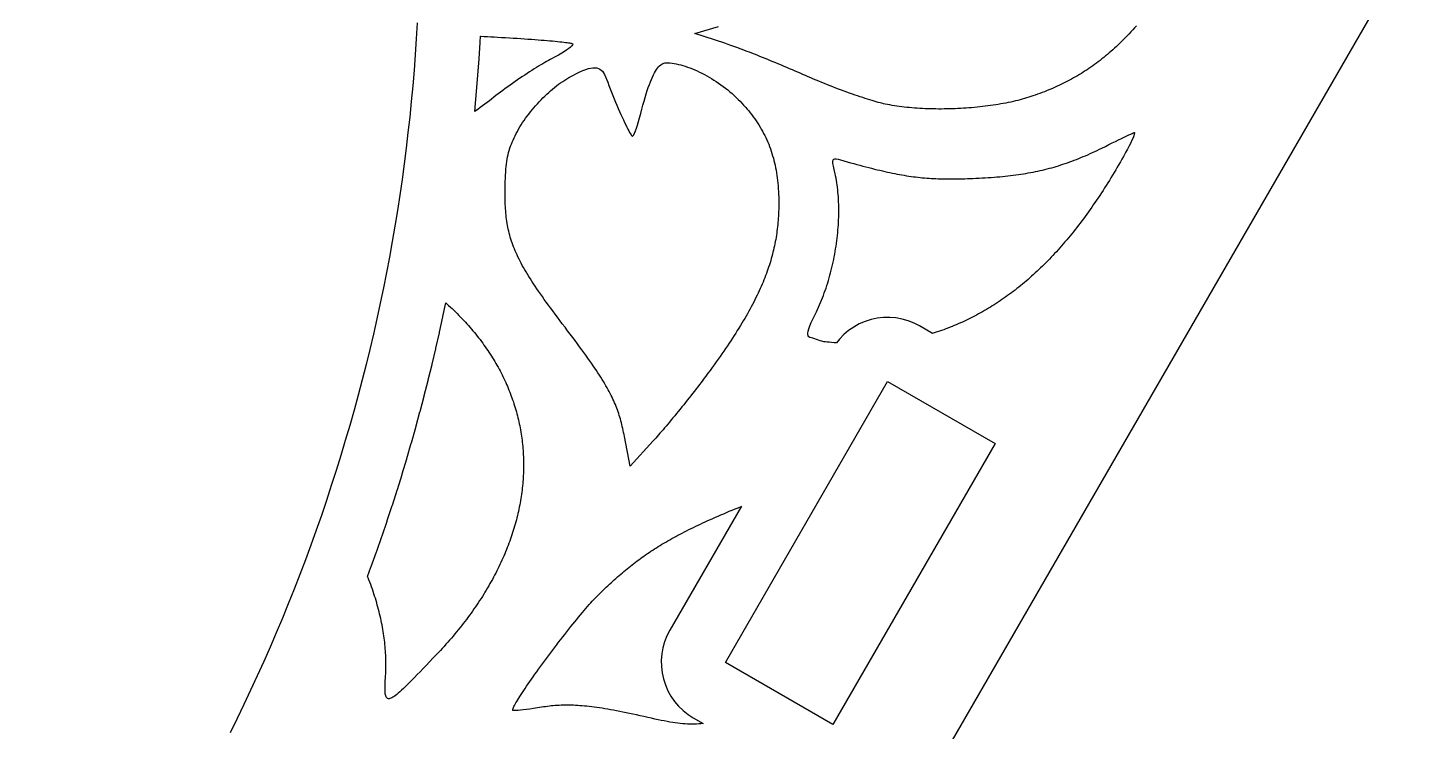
# Model space of a CAD drawing. Header units: millimetres. Extents: x 10 to 410, y 18 to 283.
# Drawn here: x 337.22 to 372, y 200.96 to 218.52 of the extents above; entities that cross this region are included whole.
import ezdxf

# ---------------------------------------------------------------- set-up
doc = ezdxf.new("R2010")
doc.units = ezdxf.units.MM
doc.layers.add('CUT', color=1, linetype='Continuous')

msp = doc.modelspace()

# ---------------------------------------------------------------- linework, layer by layer
at = {"layer": 'CUT'}
for points in [[(337, 160.3782), (372, 221), (337, 281.6218), (267, 281.6218), (232, 221), (267, 160.3782)], [(348.4569, 217.3508), (348.486, 217.7424), (348.487, 217.7563), (348.5126, 218.1482), (348.5135, 218.1621), (348.5223, 218.3164), (348.5292, 218.3159), (348.6101, 218.3105), (348.6922, 218.3052), (348.7757, 218.3001), (348.8606, 218.2952), (348.9469, 218.2904), (349.0465, 218.2849), (349.145, 218.2793), (349.2423, 218.2736), (349.3382, 218.2678), (349.4326, 218.2618), (349.5252, 218.2558), (349.616, 218.2497), (349.7047, 218.2436), (349.7912, 218.2375), (349.8754, 218.2313), (349.957, 218.2251), (350.036, 218.219), (350.1122, 218.2128), (350.1853, 218.2067), (350.2553, 218.2006), (350.3219, 218.1946), (350.3851, 218.1887), (350.4446, 218.1828), (350.5004, 218.1771), (350.5521, 218.1715), (350.5998, 218.166), (350.6432, 218.1607), (350.6821, 218.1555), (350.7164, 218.1505), (350.7459, 218.1457), (350.7705, 218.1411), (350.7901, 218.1367), (350.8043, 218.1325), (350.8132, 218.1286), (350.8222, 218.1154), (350.8175, 218.0961), (350.8001, 218.0714), (350.7705, 218.0418), (350.7298, 218.008), (350.6787, 217.9705), (350.618, 217.9299), (350.5485, 217.8869), (350.4711, 217.842), (350.3866, 217.7959), (350.2958, 217.7491), (350.2563, 217.7288), (350.2142, 217.7064), (350.1697, 217.6819), (350.123, 217.6554), (350.0742, 217.627), (350.0235, 217.5968), (349.971, 217.565), (349.9169, 217.5317), (349.8614, 217.4969), (349.8045, 217.4607), (349.7466, 217.4234), (349.6877, 217.3849), (349.628, 217.3454), (349.5676, 217.305), (349.5068, 217.2638), (349.4457, 217.2219), (349.3843, 217.1794), (349.323, 217.1364), (349.2618, 217.093), (349.201, 217.0494), (349.1406, 217.0057), (349.0809, 216.9618), (349.0219, 216.9181), (348.9639, 216.8745), (348.9071, 216.8311), (348.8515, 216.7882), (348.7973, 216.7457), (348.7422, 216.7026), (348.6858, 216.6594), (348.6283, 216.6162), (348.5698, 216.5732), (348.5105, 216.5302), (348.4505, 216.4876), (348.39, 216.4453), (348.3756, 216.4355), (348.3848, 216.5266), (348.3861, 216.5405), (348.422, 216.9316), (348.4233, 216.9455), (348.4558, 217.3368)], [(351.6512, 209.5863), (351.6213, 209.6372), (351.5901, 209.689), (351.5576, 209.7419), (351.5237, 209.796), (351.4883, 209.8512), (351.4515, 209.9078), (351.4132, 209.9656), (351.3734, 210.0249), (351.332, 210.0858), (351.2889, 210.1481), (351.2442, 210.2122), (351.1978, 210.2779), (351.1496, 210.3455), (351.0996, 210.4149), (351.0478, 210.4863), (350.9941, 210.5597), (350.9386, 210.6351), (350.8811, 210.7128), (350.8215, 210.7926), (350.76, 210.8748), (350.6964, 210.9594), (350.6307, 211.0464), (350.5628, 211.136), (350.5006, 211.2181), (350.4402, 211.2983), (350.3815, 211.3768), (350.3245, 211.4534), (350.2692, 211.5283), (350.2156, 211.6016), (350.1637, 211.6733), (350.1133, 211.7434), (350.0645, 211.812), (350.0174, 211.8792), (349.9717, 211.945), (349.9276, 212.0094), (349.885, 212.0726), (349.8438, 212.1345), (349.8042, 212.1953), (349.7659, 212.255), (349.729, 212.3135), (349.6936, 212.3711), (349.6595, 212.4278), (349.6267, 212.4835), (349.5952, 212.5384), (349.565, 212.5925), (349.5361, 212.6458), (349.5084, 212.6985), (349.482, 212.7505), (349.4567, 212.802), (349.4326, 212.8529), (349.4096, 212.9034), (349.3878, 212.9535), (349.3671, 213.0032), (349.3474, 213.0526), (349.3288, 213.1017), (349.3112, 213.1507), (349.2946, 213.1995), (349.279, 213.2482), (349.2644, 213.2969), (349.2507, 213.3456), (349.2379, 213.3944), (349.2259, 213.4434), (349.2149, 213.4925), (349.2046, 213.5418), (349.1952, 213.5915), (349.1866, 213.6414), (349.1788, 213.6918), (349.1716, 213.7427), (349.1653, 213.794), (349.1596, 213.846), (349.1545, 213.8985), (349.1502, 213.9517), (349.1464, 214.0057), (349.1432, 214.0604), (349.1407, 214.1159), (349.1387, 214.1724), (349.1372, 214.2298), (349.1362, 214.2882), (349.1357, 214.3476), (349.1356, 214.4082), (349.1362, 214.5056), (349.1375, 214.5978), (349.1394, 214.685), (349.1421, 214.7677), (349.1456, 214.846), (349.15, 214.9203), (349.1553, 214.9909), (349.1616, 215.0583), (349.1689, 215.1225), (349.1774, 215.1841), (349.1869, 215.2433), (349.1977, 215.3004), (349.2098, 215.3558), (349.2231, 215.4098), (349.2379, 215.4626), (349.254, 215.5147), (349.2717, 215.5663), (349.2909, 215.6177), (349.3117, 215.6694), (349.3341, 215.7215), (349.3583, 215.7744), (349.3842, 215.8284), (349.4118, 215.8831), (349.441, 215.9378), (349.4717, 215.9925), (349.5039, 216.0472), (349.5376, 216.1018), (349.5726, 216.1562), (349.609, 216.2104), (349.6466, 216.2642), (349.6854, 216.3178), (349.7253, 216.3709), (349.7663, 216.4235), (349.8084, 216.4756), (349.8514, 216.5271), (349.8953, 216.5779), (349.9401, 216.6281), (349.9856, 216.6774), (350.0319, 216.7259), (350.0788, 216.7734), (350.1264, 216.8201), (350.1745, 216.8656), (350.2231, 216.9101), (350.2721, 216.9534), (350.3216, 216.9956), (350.3713, 217.0364), (350.4213, 217.0759), (350.4715, 217.114), (350.5218, 217.1506), (350.5722, 217.1858), (350.6227, 217.2193), (350.6731, 217.2512), (350.7234, 217.2814), (350.7736, 217.3098), (350.8235, 217.3364), (350.9152, 217.3824), (350.9996, 217.4222), (351.0773, 217.4557), (351.1486, 217.4829), (351.2138, 217.5038), (351.2734, 217.5183), (351.3278, 217.5264), (351.3773, 217.528), (351.4223, 217.5231), (351.4633, 217.5117), (351.5005, 217.4937), (351.5344, 217.469), (351.5654, 217.4377), (351.5938, 217.3996), (351.6201, 217.3548), (351.6445, 217.3032), (351.6676, 217.2448), (351.6974, 217.164), (351.7282, 217.082), (351.76, 216.9994), (351.7925, 216.9165), (351.8255, 216.8336), (351.8589, 216.7512), (351.8925, 216.6698), (351.9261, 216.5896), (351.9595, 216.5112), (351.9925, 216.4348), (352.025, 216.361), (352.0568, 216.2901), (352.0876, 216.2226), (352.1173, 216.1587), (352.1458, 216.0991), (352.1728, 216.0439), (352.1981, 215.9937), (352.2216, 215.9489), (352.2431, 215.9098), (352.2624, 215.8768), (352.2793, 215.8505), (352.2937, 215.8311), (352.3053, 215.819), (352.314, 215.8148), (352.3272, 215.8237), (352.3441, 215.8498), (352.3643, 215.8916), (352.387, 215.9475), (352.4118, 216.0157), (352.4379, 216.0948), (352.465, 216.183), (352.4922, 216.2787), (352.5191, 216.3803), (352.5473, 216.489), (352.5752, 216.5925), (352.6027, 216.6907), (352.6298, 216.7837), (352.6567, 216.8717), (352.6834, 216.9546), (352.7097, 217.0325), (352.7359, 217.1055), (352.7619, 217.1736), (352.7878, 217.2369), (352.8135, 217.2955), (352.8392, 217.3493), (352.8648, 217.3985), (352.8903, 217.4431), (352.9159, 217.4832), (352.9415, 217.5188), (352.9671, 217.55), (352.9928, 217.5769), (353.0187, 217.5995), (353.0447, 217.6178), (353.0708, 217.632), (353.0972, 217.642), (353.1238, 217.648), (353.1506, 217.65), (353.1995, 217.6488), (353.2497, 217.6455), (353.3012, 217.6399), (353.354, 217.6323), (353.4078, 217.6225), (353.4627, 217.6107), (353.5186, 217.5969), (353.5752, 217.5811), (353.6327, 217.5634), (353.6908, 217.5439), (353.7494, 217.5225), (353.8086, 217.4994), (353.8681, 217.4745), (353.928, 217.448), (353.988, 217.4198), (354.0482, 217.3901), (354.1084, 217.3588), (354.1686, 217.326), (354.2286, 217.2918), (354.2883, 217.2562), (354.3477, 217.2192), (354.4067, 217.1809), (354.4652, 217.1414), (354.5231, 217.1006), (354.5802, 217.0586), (354.6366, 217.0156), (354.6921, 216.9714), (354.7467, 216.9262), (354.8002, 216.8801), (354.8525, 216.8329), (354.9036, 216.7849), (354.9533, 216.7361), (354.9999, 216.6886), (355.0453, 216.6409), (355.0895, 216.593), (355.1326, 216.5448), (355.1745, 216.4964), (355.2152, 216.4476), (355.2547, 216.3986), (355.2932, 216.3493), (355.3304, 216.2996), (355.3666, 216.2496), (355.4016, 216.1992), (355.4355, 216.1485), (355.4682, 216.0973), (355.4999, 216.0457), (355.5305, 215.9938), (355.5599, 215.9413), (355.5883, 215.8884), (355.6156, 215.835), (355.6418, 215.7812), (355.6669, 215.7268), (355.691, 215.6719), (355.714, 215.6164), (355.736, 215.5604), (355.7569, 215.5039), (355.7768, 215.4467), (355.7957, 215.3889), (355.8135, 215.3305), (355.8303, 215.2714), (355.8461, 215.2117), (355.8609, 215.1513), (355.8746, 215.0903), (355.8874, 215.0285), (355.8992, 214.966), (355.9101, 214.9027), (355.9199, 214.8387), (355.9288, 214.774), (355.9367, 214.7084), (355.9437, 214.6421), (355.9497, 214.5749), (355.9547, 214.5068), (355.9589, 214.438), (355.9621, 214.3682), (355.9644, 214.2976), (355.9657, 214.226), (355.9662, 214.1536), (355.9659, 214.098), (355.9652, 214.0428), (355.9639, 213.9877), (355.9621, 213.933), (355.9598, 213.8784), (355.9569, 213.8241), (355.9535, 213.77), (355.9496, 213.7161), (355.9451, 213.6623), (355.94, 213.6088), (355.9344, 213.5553), (355.9282, 213.5021), (355.9215, 213.4489), (355.9142, 213.3958), (355.9063, 213.3429), (355.8978, 213.29), (355.8887, 213.2372), (355.879, 213.1845), (355.8687, 213.1318), (355.8577, 213.0791), (355.8462, 213.0264), (355.834, 212.9738), (355.8213, 212.9211), (355.8078, 212.8684), (355.7938, 212.8157), (355.779, 212.7629), (355.7637, 212.71), (355.7476, 212.6571), (355.7309, 212.6041), (355.7136, 212.5509), (355.6955, 212.4977), (355.6768, 212.4443), (355.6574, 212.3907), (355.6373, 212.337), (355.6165, 212.2831), (355.5949, 212.229), (355.5727, 212.1747), (355.5498, 212.1202), (355.5261, 212.0655), (355.5017, 212.0105), (355.4766, 211.9553), (355.4507, 211.8998), (355.4241, 211.844), (355.3968, 211.7879), (355.3686, 211.7315), (355.3398, 211.6748), (355.3101, 211.6177), (355.2797, 211.5603), (355.2485, 211.5025), (355.2165, 211.4443), (355.1837, 211.3857), (355.1501, 211.3267), (355.1157, 211.2673), (355.0805, 211.2075), (355.0445, 211.1472), (355.0077, 211.0864), (354.97, 211.0252), (354.9316, 210.9634), (354.8922, 210.9012), (354.8521, 210.8384), (354.811, 210.7752), (354.7692, 210.7113), (354.7264, 210.6469), (354.6828, 210.582), (354.6384, 210.5164), (354.593, 210.4503), (354.5468, 210.3835), (354.4997, 210.3161), (354.4516, 210.2481), (354.4027, 210.1794), (354.3529, 210.11), (354.3022, 210.04), (354.2505, 209.9692), (354.1979, 209.8978), (354.1444, 209.8256), (354.1062, 209.7744), (354.0669, 209.7222), (354.0267, 209.6692), (353.9857, 209.6153), (353.9439, 209.5608), (353.9014, 209.5057), (353.8584, 209.4501), (353.8148, 209.3941), (353.7708, 209.3379), (353.7264, 209.2815), (353.6818, 209.225), (353.637, 209.1686), (353.5921, 209.1124), (353.5472, 209.0564), (353.5024, 209.0007), (353.4577, 208.9455), (353.4133, 208.8909), (353.3692, 208.8369), (353.3255, 208.7837), (353.2824, 208.7314), (353.2398, 208.6801), (353.1978, 208.6298), (353.1566, 208.5807), (353.1163, 208.5329), (353.0768, 208.4865), (353.0384, 208.4416), (353.001, 208.3983), (352.9649, 208.3567), (352.9299, 208.3169), (352.8963, 208.279), (352.8641, 208.2431), (352.8335, 208.2093), (352.2536, 207.5755), (352.1135, 208.3174), (352.1035, 208.3694), (352.0933, 208.4204), (352.0828, 208.4705), (352.0721, 208.5197), (352.061, 208.5682), (352.0495, 208.616), (352.0376, 208.6631), (352.0253, 208.7097), (352.0125, 208.7557), (351.9991, 208.8014), (351.9852, 208.8468), (351.9706, 208.8918), (351.9554, 208.9367), (351.9395, 208.9815), (351.9229, 209.0262), (351.9055, 209.071), (351.8873, 209.1158), (351.8682, 209.1609), (351.8482, 209.2062), (351.8273, 209.2518), (351.8054, 209.2978), (351.7825, 209.3443), (351.7585, 209.3913), (351.7334, 209.4389), (351.7072, 209.4873), (351.6798, 209.5364)], [(358.8915, 211.2803), (358.735, 211.2931), (358.578, 211.2905), (358.422, 211.2726), (358.2686, 211.2394), (358.1191, 211.1914), (357.975, 211.1289), (357.8378, 211.0527), (357.7086, 210.9633), (357.5889, 210.8617), (357.4797, 210.7489), (357.4068, 210.6571), (357.3469, 210.6609), (357.2836, 210.6656), (357.2259, 210.6705), (357.1746, 210.6755), (357.13, 210.6808), (357.0927, 210.6862), (357.0633, 210.6917), (357.0423, 210.6972), (357.0017, 210.7107), (356.9574, 210.7253), (356.9112, 210.7405), (356.8648, 210.7556), (356.8202, 210.77), (356.7791, 210.7832), (356.7434, 210.7945), (356.7173, 210.8078), (356.6995, 210.8293), (356.6903, 210.8596), (356.6898, 210.8994), (356.6982, 210.9495), (356.7156, 211.0105), (356.7422, 211.0832), (356.7781, 211.1682), (356.8235, 211.2663), (356.8787, 211.3782), (356.906, 211.4334), (356.9328, 211.4894), (356.9589, 211.5463), (356.9845, 211.6039), (357.0094, 211.6623), (357.0338, 211.7214), (357.0575, 211.7811), (357.0806, 211.8415), (357.1031, 211.9025), (357.1249, 211.9641), (357.1461, 212.0263), (357.1667, 212.089), (357.1866, 212.1521), (357.2059, 212.2157), (357.2245, 212.2798), (357.2425, 212.3442), (357.2598, 212.409), (357.2764, 212.4741), (357.2924, 212.5395), (357.3077, 212.6052), (357.3223, 212.6711), (357.3363, 212.7372), (357.3495, 212.8035), (357.3621, 212.8699), (357.3739, 212.9364), (357.3851, 213.003), (357.3956, 213.0697), (357.4053, 213.1363), (357.4143, 213.203), (357.4226, 213.2695), (357.4302, 213.336), (357.4371, 213.4024), (357.4432, 213.4686), (357.4486, 213.5347), (357.4532, 213.6005), (357.4571, 213.6661), (357.4603, 213.7314), (357.4627, 213.7964), (357.4643, 213.8611), (357.4652, 213.9254), (357.4653, 213.9893), (357.4646, 214.0527), (357.4632, 214.1157), (357.461, 214.1782), (357.4579, 214.2402), (357.4541, 214.3016), (357.4495, 214.3624), (357.4441, 214.4226), (357.4379, 214.4821), (357.4309, 214.5409), (357.4231, 214.599), (357.4144, 214.6564), (357.405, 214.713), (357.3947, 214.7687), (357.3835, 214.8236), (357.3716, 214.8777), (357.3473, 214.9848), (357.3297, 215.0712), (357.3193, 215.1385), (357.3169, 215.1887), (357.3232, 215.2233), (357.3388, 215.2443), (357.3644, 215.2533), (357.4008, 215.2521), (357.4487, 215.2424), (357.5087, 215.2261), (357.5939, 215.2017), (357.6773, 215.1781), (357.7588, 215.1552), (357.8385, 215.133), (357.9165, 215.1116), (357.9929, 215.0909), (358.0677, 215.0709), (358.1409, 215.0516), (358.2127, 215.033), (358.2831, 215.015), (358.3521, 214.9978), (358.4199, 214.9812), (358.4865, 214.9653), (358.5519, 214.95), (358.6162, 214.9354), (358.6795, 214.9214), (358.7419, 214.908), (358.8033, 214.8952), (358.8639, 214.883), (358.9238, 214.8715), (358.9829, 214.8605), (359.0414, 214.8501), (359.0993, 214.8402), (359.1567, 214.831), (359.2136, 214.8223), (359.2702, 214.8141), (359.3264, 214.8064), (359.3823, 214.7993), (359.4381, 214.7927), (359.4937, 214.7866), (359.5492, 214.781), (359.6047, 214.7759), (359.6603, 214.7713), (359.7159, 214.7671), (359.7718, 214.7634), (359.8278, 214.7602), (359.8842, 214.7574), (359.941, 214.7551), (359.9981, 214.7531), (360.0558, 214.7516), (360.114, 214.7505), (360.1728, 214.7498), (360.2323, 214.7495), (360.2925, 214.7496), (360.3536, 214.7501), (360.4155, 214.7509), (360.4783, 214.7521), (360.5421, 214.7536), (360.607, 214.7555), (360.673, 214.7577), (360.7402, 214.7602), (360.8086, 214.763), (360.888, 214.7666), (360.9662, 214.7705), (361.0431, 214.7747), (361.1188, 214.7792), (361.1933, 214.784), (361.2667, 214.7892), (361.339, 214.7946), (361.4102, 214.8004), (361.4804, 214.8066), (361.5496, 214.8131), (361.6179, 214.82), (361.6852, 214.8272), (361.7516, 214.8349), (361.8172, 214.8429), (361.8819, 214.8513), (361.9459, 214.8602), (362.0091, 214.8694), (362.0717, 214.8791), (362.1335, 214.8892), (362.1947, 214.8997), (362.2553, 214.9107), (362.3154, 214.9221), (362.3749, 214.9341), (362.4339, 214.9464), (362.4924, 214.9593), (362.5506, 214.9727), (362.6083, 214.9865), (362.6657, 215.0009), (362.7227, 215.0158), (362.7795, 215.0312), (362.836, 215.0471), (362.8924, 215.0636), (362.9485, 215.0806), (363.0045, 215.0982), (363.0604, 215.1163), (363.1162, 215.135), (363.172, 215.1543), (363.2278, 215.1742), (363.2837, 215.1947), (363.3396, 215.2158), (363.3956, 215.2375), (363.4517, 215.2599), (363.5081, 215.2828), (363.5646, 215.3065), (363.6214, 215.3307), (363.6785, 215.3556), (363.7359, 215.3812), (363.7937, 215.4075), (363.8518, 215.4344), (363.9104, 215.462), (363.9695, 215.4904), (364.029, 215.5194), (364.1182, 215.5632), (364.2056, 215.606), (364.2906, 215.6475), (364.3722, 215.6873), (364.4498, 215.7251), (364.5227, 215.7604), (364.5899, 215.7929), (364.6508, 215.8223), (364.7046, 215.8481), (364.7505, 215.87), (364.7877, 215.8876), (364.8155, 215.9005), (364.8332, 215.9084), (364.8435, 215.9076), (364.8458, 215.8933), (364.8405, 215.8665), (364.8279, 215.8281), (364.8085, 215.7791), (364.7827, 215.7204), (364.7509, 215.6529), (364.7136, 215.5776), (364.671, 215.4954), (364.6237, 215.4072), (364.572, 215.3141), (364.5331, 215.2453), (364.4941, 215.1771), (364.4551, 215.1094), (364.4159, 215.0423), (364.3766, 214.9757), (364.3373, 214.9097), (364.2979, 214.8442), (364.2583, 214.7793), (364.2187, 214.7149), (364.179, 214.651), (364.1392, 214.5877), (364.0993, 214.5249), (364.0593, 214.4626), (364.0192, 214.4009), (363.9791, 214.3398), (363.9388, 214.2791), (363.8984, 214.219), (363.8579, 214.1594), (363.8173, 214.1004), (363.7766, 214.0419), (363.7358, 213.9839), (363.6949, 213.9265), (363.6539, 213.8695), (363.6127, 213.8131), (363.5715, 213.7573), (363.5302, 213.7019), (363.4887, 213.6471), (363.4471, 213.5928), (363.4055, 213.539), (363.3636, 213.4857), (363.3217, 213.433), (363.2797, 213.3808), (363.2375, 213.329), (363.1953, 213.2779), (363.1529, 213.2272), (363.1103, 213.177), (363.0677, 213.1273), (363.0249, 213.0782), (362.982, 213.0296), (362.939, 212.9814), (362.8959, 212.9338), (362.8526, 212.8867), (362.8092, 212.8401), (362.7657, 212.794), (362.722, 212.7484), (362.6782, 212.7033), (362.6342, 212.6587), (362.5902, 212.6146), (362.546, 212.5711), (362.5016, 212.528), (362.4571, 212.4854), (362.4125, 212.4433), (362.3677, 212.4017), (362.3228, 212.3606), (362.2777, 212.32), (362.2325, 212.2798), (362.1872, 212.2402), (362.1417, 212.2011), (362.096, 212.1624), (362.0502, 212.1243), (362.0043, 212.0866), (361.9582, 212.0494), (361.9119, 212.0127), (361.8655, 211.9765), (361.819, 211.9407), (361.7722, 211.9055), (361.7254, 211.8707), (361.6783, 211.8364), (361.6311, 211.8026), (361.5838, 211.7693), (361.5363, 211.7364), (361.4886, 211.704), (361.4407, 211.6721), (361.3927, 211.6407), (361.3446, 211.6097), (361.2962, 211.5792), (361.2477, 211.5492), (361.199, 211.5196), (361.1502, 211.4905), (361.1011, 211.4619), (361.0519, 211.4338), (361.0026, 211.4061), (360.953, 211.3788), (360.9033, 211.3521), (360.8534, 211.3258), (360.8033, 211.2999), (360.753, 211.2745), (360.7026, 211.2496), (360.6519, 211.2252), (360.6011, 211.2011), (360.5501, 211.1776), (360.4989, 211.1545), (360.4476, 211.1319), (360.396, 211.1097), (360.3443, 211.0879), (360.2923, 211.0666), (360.2402, 211.0458), (360.1879, 211.0254), (360.1353, 211.0054), (360.0826, 210.9859), (360.0297, 210.9669), (359.9766, 210.9483), (359.9233, 210.9301), (359.8698, 210.9124), (359.8161, 210.8951), (359.8071, 210.8923), (359.4827, 211.0796), (359.343, 211.1513), (359.197, 211.209), (359.046, 211.2521)], [(345.9294, 205.4512), (346.0589, 205.8219), (346.0634, 205.8351), (346.1897, 206.207), (346.1941, 206.2202), (346.3171, 206.5932), (346.3214, 206.6065), (346.4411, 206.9805), (346.4453, 206.9938), (346.5617, 207.3688), (346.5658, 207.3822), (346.679, 207.7582), (346.683, 207.7716), (346.7929, 208.1486), (346.7967, 208.162), (346.9033, 208.54), (346.907, 208.5534), (347.0103, 208.9323), (347.0139, 208.9458), (347.1139, 209.3255), (347.1174, 209.3391), (347.2141, 209.7197), (347.2175, 209.7332), (347.3108, 210.1147), (347.3141, 210.1282), (347.4041, 210.5105), (347.4072, 210.5241), (347.4939, 210.9071), (347.4969, 210.9207), (347.5802, 211.3045), (347.5831, 211.3181), (347.6537, 211.6574), (347.68, 211.6339), (347.7247, 211.5931), (347.7688, 211.5521), (347.8125, 211.5109), (347.8556, 211.4695), (347.8982, 211.4279), (347.9403, 211.3861), (347.9818, 211.3441), (348.0229, 211.302), (348.0634, 211.2596), (348.1033, 211.217), (348.1428, 211.1743), (348.1817, 211.1314), (348.2201, 211.0882), (348.258, 211.0449), (348.2953, 211.0015), (348.3322, 210.9578), (348.3685, 210.914), (348.4042, 210.87), (348.4395, 210.8258), (348.4742, 210.7814), (348.5084, 210.7369), (348.542, 210.6922), (348.5752, 210.6473), (348.6078, 210.6023), (348.6399, 210.557), (348.6714, 210.5117), (348.7024, 210.4662), (348.7329, 210.4205), (348.7629, 210.3746), (348.7924, 210.3286), (348.8213, 210.2825), (348.8497, 210.2362), (348.8775, 210.1897), (348.9049, 210.1431), (348.9317, 210.0963), (348.9579, 210.0494), (348.9837, 210.0024), (349.0089, 209.9552), (349.0336, 209.9078), (349.0578, 209.8604), (349.0814, 209.8128), (349.1045, 209.765), (349.1271, 209.7171), (349.1491, 209.6691), (349.1707, 209.621), (349.1916, 209.5727), (349.2121, 209.5243), (349.232, 209.4758), (349.2514, 209.4271), (349.2703, 209.3783), (349.2887, 209.3294), (349.3065, 209.2804), (349.3237, 209.2313), (349.3405, 209.1821), (349.3567, 209.1327), (349.3724, 209.0832), (349.3876, 209.0336), (349.4022, 208.9839), (349.4163, 208.9341), (349.4299, 208.8842), (349.4429, 208.8342), (349.4554, 208.7841), (349.4674, 208.7339), (349.4789, 208.6835), (349.4898, 208.6331), (349.5002, 208.5826), (349.51, 208.532), (349.5193, 208.4813), (349.5281, 208.4305), (349.5364, 208.3796), (349.5441, 208.3287), (349.5513, 208.2776), (349.558, 208.2265), (349.5641, 208.1753), (349.5697, 208.124), (349.5748, 208.0726), (349.5793, 208.0211), (349.5833, 207.9696), (349.5868, 207.918), (349.5897, 207.8663), (349.5921, 207.8146), (349.594, 207.7628), (349.5953, 207.7109), (349.5961, 207.6589), (349.5964, 207.6069), (349.5961, 207.5548), (349.5953, 207.5027), (349.594, 207.4505), (349.5922, 207.3983), (349.5898, 207.3459), (349.5868, 207.2936), (349.5834, 207.2412), (349.5794, 207.1887), (349.5748, 207.1362), (349.5698, 207.0836), (349.5642, 207.031), (349.558, 206.9784), (349.5514, 206.9257), (349.5442, 206.8729), (349.5364, 206.8202), (349.5281, 206.7674), (349.5193, 206.7145), (349.51, 206.6616), (349.5001, 206.6087), (349.4897, 206.5558), (349.4787, 206.5028), (349.4673, 206.4498), (349.4552, 206.3968), (349.4427, 206.3437), (349.4296, 206.2907), (349.4159, 206.2376), (349.4018, 206.1845), (349.3871, 206.1313), (349.3718, 206.0782), (349.3561, 206.0251), (349.3398, 205.9719), (349.3229, 205.9187), (349.3055, 205.8655), (349.2876, 205.8123), (349.2692, 205.7591), (349.2502, 205.7059), (349.2306, 205.6527), (349.2106, 205.5995), (349.1899, 205.5463), (349.1688, 205.4931), (349.1471, 205.4399), (349.1249, 205.3868), (349.1022, 205.3336), (349.0789, 205.2804), (349.055, 205.2272), (349.0307, 205.1741), (349.0057, 205.121), (348.9803, 205.0679), (348.9543, 205.0148), (348.9278, 204.9617), (348.9007, 204.9086), (348.8731, 204.8556), (348.845, 204.8026), (348.8163, 204.7496), (348.7871, 204.6967), (348.7573, 204.6438), (348.727, 204.5909), (348.6962, 204.538), (348.6648, 204.4852), (348.6329, 204.4324), (348.6005, 204.3797), (348.5675, 204.327), (348.5339, 204.2743), (348.4999, 204.2217), (348.4653, 204.1691), (348.4301, 204.1166), (348.3944, 204.0641), (348.3582, 204.0117), (348.3214, 203.9593), (348.2841, 203.907), (348.2462, 203.8547), (348.2078, 203.8025), (348.1689, 203.7503), (348.1294, 203.6982), (348.0894, 203.6462), (348.0489, 203.5942), (348.0078, 203.5423), (347.9661, 203.4905), (347.9239, 203.4387), (347.8812, 203.387), (347.8379, 203.3354), (347.7941, 203.2839), (347.7498, 203.2324), (347.7049, 203.181), (347.6595, 203.1297), (347.6135, 203.0784), (347.567, 203.0273), (347.5199, 202.9762), (347.4723, 202.9252), (347.4241, 202.8743), (347.3338, 202.7795), (347.2477, 202.6891), (347.1657, 202.6033), (347.0876, 202.522), (347.0136, 202.4451), (346.9433, 202.3725), (346.8768, 202.3044), (346.8139, 202.2405), (346.7545, 202.1808), (346.6986, 202.1254), (346.646, 202.0742), (346.5967, 202.0271), (346.5505, 201.9841), (346.5074, 201.9452), (346.4672, 201.9103), (346.43, 201.8794), (346.3954, 201.8524), (346.3636, 201.8293), (346.3343, 201.8101), (346.3075, 201.7947), (346.2831, 201.7831), (346.261, 201.7752), (346.241, 201.771), (346.2232, 201.7705), (346.2074, 201.7736), (346.1934, 201.7802), (346.1813, 201.7904), (346.1709, 201.8041), (346.1621, 201.8213), (346.1549, 201.8419), (346.149, 201.8658), (346.1445, 201.8931), (346.1412, 201.9237), (346.139, 201.9576), (346.1379, 201.9946), (346.1378, 202.0349), (346.1384, 202.0782), (346.1399, 202.1247), (346.142, 202.1742), (346.1446, 202.2267), (346.1477, 202.2822), (346.1512, 202.3407), (346.154, 202.3922), (346.1563, 202.4439), (346.1581, 202.4957), (346.1592, 202.5476), (346.1598, 202.5996), (346.1599, 202.6517), (346.1593, 202.704), (346.1582, 202.7563), (346.1566, 202.8088), (346.1544, 202.8614), (346.1516, 202.9141), (346.1482, 202.9669), (346.1443, 203.0199), (346.1398, 203.073), (346.1348, 203.1262), (346.1292, 203.1796), (346.123, 203.2331), (346.1162, 203.2867), (346.1089, 203.3405), (346.101, 203.3944), (346.0925, 203.4484), (346.0834, 203.5026), (346.0738, 203.557), (346.0636, 203.6115), (346.0528, 203.6661), (346.0414, 203.7209), (346.0295, 203.7759), (346.017, 203.831), (346.0039, 203.8862), (345.9902, 203.9416), (345.976, 203.9972), (345.9611, 204.053), (345.9457, 204.1089), (345.9297, 204.1649), (345.9131, 204.2212), (345.896, 204.2776), (345.8782, 204.3342), (345.8599, 204.3909), (345.8409, 204.4479), (345.8214, 204.505), (345.8013, 204.5623), (345.7807, 204.6197), (345.7594, 204.6774), (345.7375, 204.7352), (345.7151, 204.7933), (345.7024, 204.8252), (345.7873, 205.0553), (345.792, 205.0684), (345.9247, 205.438)], [(358.6827, 209.6939), (361.3673, 208.1439), (357.3173, 201.1291), (354.6327, 202.6791)], [(353.1176, 203.1934), (353.0745, 203.0425), (353.0463, 202.888), (353.0335, 202.7315), (353.0361, 202.5745), (353.054, 202.4185), (353.0872, 202.265), (353.1352, 202.1155), (353.1977, 201.9715), (353.2739, 201.8342), (353.3633, 201.7051), (353.4649, 201.5854), (353.5777, 201.4762), (353.7007, 201.3786), (353.8327, 201.2935), (354.0791, 201.1512), (354.0236, 201.1455), (353.9672, 201.1409), (353.9111, 201.1376), (353.8551, 201.1357), (353.7989, 201.135), (353.7423, 201.1357), (353.6851, 201.1377), (353.6272, 201.1409), (353.5683, 201.1455), (353.5081, 201.1514), (353.4465, 201.1586), (353.3832, 201.1672), (353.3181, 201.177), (353.2508, 201.1882), (353.1813, 201.2006), (353.1093, 201.2144), (353.0345, 201.2295), (352.9568, 201.2458), (352.8759, 201.2635), (352.7917, 201.2826), (352.6936, 201.3048), (352.5981, 201.3263), (352.505, 201.3469), (352.4144, 201.3667), (352.3261, 201.3856), (352.24, 201.4037), (352.1562, 201.421), (352.0745, 201.4375), (351.9949, 201.4532), (351.9173, 201.4681), (351.8416, 201.4822), (351.7678, 201.4955), (351.6958, 201.5081), (351.6255, 201.5199), (351.5569, 201.5309), (351.4899, 201.5411), (351.4245, 201.5507), (351.3605, 201.5594), (351.2979, 201.5675), (351.2367, 201.5748), (351.1768, 201.5814), (351.118, 201.5872), (351.0604, 201.5924), (351.0039, 201.5969), (350.9484, 201.6006), (350.8938, 201.6037), (350.8401, 201.6061), (350.7872, 201.6078), (350.7351, 201.6089), (350.6836, 201.6093), (350.6328, 201.609), (350.5825, 201.6081), (350.5326, 201.6065), (350.4832, 201.6044), (350.4341, 201.6015), (350.3853, 201.5981), (350.3367, 201.594), (350.2883, 201.5894), (350.2399, 201.5841), (350.1915, 201.5782), (350.1431, 201.5718), (350.0946, 201.5647), (350.0458, 201.5571), (349.9446, 201.5412), (349.8472, 201.5266), (349.7548, 201.5135), (349.6684, 201.5021), (349.5892, 201.4924), (349.5184, 201.4846), (349.457, 201.4788), (349.4063, 201.4752), (349.3673, 201.4738), (349.3411, 201.4748), (349.329, 201.4783), (349.3258, 201.4851), (349.3257, 201.4956), (349.3286, 201.5099), (349.3345, 201.5277), (349.3431, 201.549), (349.3546, 201.5736), (349.3686, 201.6015), (349.3853, 201.6324), (349.4044, 201.6662), (349.4259, 201.7029), (349.4497, 201.7423), (349.4756, 201.7843), (349.5037, 201.8287), (349.5338, 201.8755), (349.5658, 201.9245), (349.5997, 201.9756), (349.6353, 202.0286), (349.6725, 202.0835), (349.7114, 202.1401), (349.7516, 202.1983), (349.7933, 202.258), (349.8363, 202.3191), (349.8804, 202.3813), (349.9257, 202.4447), (349.9719, 202.509), (350.0191, 202.5742), (350.0672, 202.6401), (350.1159, 202.7067), (350.1654, 202.7737), (350.2153, 202.841), (350.2658, 202.9086), (350.3166, 202.9764), (350.3678, 203.0441), (350.4191, 203.1117), (350.4705, 203.179), (350.522, 203.2459), (350.5733, 203.3124), (350.6246, 203.3782), (350.6755, 203.4432), (350.7261, 203.5074), (350.7763, 203.5706), (350.8259, 203.6326), (350.8749, 203.6934), (350.9232, 203.7529), (350.9707, 203.8108), (351.0174, 203.8671), (351.063, 203.9217), (351.1075, 203.9745), (351.1509, 204.0252), (351.1931, 204.0738), (351.2339, 204.1202), (351.2732, 204.1642), (351.311, 204.2058), (351.3472, 204.2447), (351.3817, 204.2809), (351.4144, 204.3143), (351.4557, 204.3556), (351.4967, 204.3963), (351.5376, 204.4365), (351.5783, 204.4762), (351.6189, 204.5154), (351.6594, 204.5541), (351.6997, 204.5923), (351.74, 204.6301), (351.7802, 204.6674), (351.8203, 204.7042), (351.8604, 204.7406), (351.9005, 204.7766), (351.9406, 204.8121), (351.9808, 204.8473), (352.021, 204.882), (352.0612, 204.9164), (352.1016, 204.9504), (352.142, 204.984), (352.1826, 205.0173), (352.2234, 205.0503), (352.2643, 205.0829), (352.3054, 205.1152), (352.3466, 205.1472), (352.3882, 205.1789), (352.4299, 205.2103), (352.4719, 205.2415), (352.5142, 205.2724), (352.5568, 205.303), (352.5998, 205.3334), (352.643, 205.3636), (352.6866, 205.3935), (352.7306, 205.4233), (352.775, 205.4528), (352.8199, 205.4822), (352.8651, 205.5114), (352.9108, 205.5405), (352.957, 205.5693), (353.0037, 205.5981), (353.0509, 205.6267), (353.0986, 205.6552), (353.1469, 205.6836), (353.1958, 205.7119), (353.2452, 205.7401), (353.2953, 205.7683), (353.346, 205.7963), (353.3973, 205.8244), (353.4494, 205.8524), (353.5021, 205.8803), (353.5555, 205.9083), (353.6096, 205.9362), (353.6645, 205.9642), (353.7202, 205.9921), (353.7766, 206.0201), (353.8338, 206.0481), (353.8919, 206.0762), (353.9508, 206.1043), (354.0106, 206.1325), (354.0713, 206.1608), (354.1329, 206.1892), (354.1953, 206.2177), (354.2588, 206.2462), (354.3232, 206.275), (354.3885, 206.3038), (354.4549, 206.3328), (354.5223, 206.362), (354.5907, 206.3913), (354.6602, 206.4208), (354.7308, 206.4506), (354.8025, 206.4805), (354.8752, 206.5106), (354.9491, 206.541), (355.0242, 206.5715), (355.0349, 206.5759), (353.247, 203.4791), (353.1753, 203.3395)]]:
    msp.add_lwpolyline(points, close=True, dxfattribs=at)
for points in [[(346.9383, 218.6449), (346.9161, 218.2528), (346.8904, 217.861), (346.8613, 217.4693), (346.8288, 217.078), (346.7928, 216.6869), (346.7535, 216.2962), (346.7107, 215.9059), (346.6646, 215.5159), (346.615, 215.1263), (346.5621, 214.7372), (346.5057, 214.3486), (346.446, 213.9604), (346.3829, 213.5729), (346.3163, 213.1858), (346.2465, 212.7994), (346.1732, 212.4136), (346.0966, 212.0284), (346.0166, 211.644), (345.9333, 211.2602), (345.8467, 210.8772), (345.7566, 210.495), (345.6633, 210.1135), (345.5666, 209.7329), (345.4667, 209.3531), (345.3634, 208.9743), (345.2568, 208.5963), (345.1469, 208.2193), (345.0337, 207.8433), (344.9173, 207.4682), (344.7975, 207.0942), (344.6746, 206.7213), (344.5483, 206.3494), (344.4189, 205.9787), (344.2862, 205.6091), (344.1502, 205.2407), (344.0111, 204.8734), (343.8688, 204.5074), (343.7233, 204.1427), (343.5746, 203.7792), (343.4227, 203.4171), (343.2677, 203.0563), (343.1095, 202.6969), (342.9483, 202.3388), (342.7839, 201.9822), (342.6163, 201.627), (342.4457, 201.2733), (342.272, 200.9211)], [(364.8941, 218.5736), (364.848, 218.5225), (364.8021, 218.4723), (364.7564, 218.423), (364.7107, 218.3746), (364.6652, 218.327), (364.6198, 218.2803), (364.5745, 218.2345), (364.5293, 218.1895), (364.4841, 218.1454), (364.4389, 218.102), (364.3938, 218.0594), (364.3486, 218.0177), (364.3035, 217.9767), (364.2583, 217.9364), (364.2131, 217.897), (364.1678, 217.8582), (364.1225, 217.8202), (364.077, 217.7828), (364.0315, 217.7462), (363.9858, 217.7103), (363.94, 217.675), (363.8941, 217.6404), (363.848, 217.6064), (363.8017, 217.5731), (363.7552, 217.5403), (363.7085, 217.5082), (363.6615, 217.4767), (363.6143, 217.4457), (363.5669, 217.4154), (363.5192, 217.3855), (363.4711, 217.3562), (363.4228, 217.3275), (363.3741, 217.2992), (363.3252, 217.2715), (363.2758, 217.2442), (363.2261, 217.2175), (363.176, 217.1912), (363.1254, 217.1653), (363.0745, 217.1399), (363.0231, 217.1149), (362.9713, 217.0903), (362.919, 217.0661), (362.8663, 217.0423), (362.813, 217.0189), (362.7592, 216.9958), (362.7049, 216.9731), (362.6501, 216.9507), (362.5947, 216.9286), (362.5387, 216.9069), (362.4821, 216.8854), (362.4249, 216.8643), (362.3671, 216.8434), (362.3087, 216.8227), (362.258, 216.8055), (362.2062, 216.7886), (362.1533, 216.7723), (362.0993, 216.7564), (362.0442, 216.7409), (361.9881, 216.7259), (361.9311, 216.7113), (361.8731, 216.6972), (361.8142, 216.6836), (361.7544, 216.6704), (361.6938, 216.6577), (361.6325, 216.6454), (361.5704, 216.6336), (361.5076, 216.6223), (361.4441, 216.6115), (361.38, 216.6011), (361.3153, 216.5912), (361.25, 216.5818), (361.1842, 216.5728), (361.118, 216.5644), (361.0513, 216.5564), (360.9842, 216.5489), (360.9167, 216.5419), (360.8489, 216.5354), (360.7808, 216.5294), (360.7125, 216.5238), (360.644, 216.5188), (360.5752, 216.5143), (360.5064, 216.5102), (360.4375, 216.5067), (360.3685, 216.5037), (360.2994, 216.5012), (360.2304, 216.4992), (360.1615, 216.4977), (360.0926, 216.4967), (360.0239, 216.4962), (359.9554, 216.4963), (359.887, 216.4968), (359.8189, 216.4979), (359.7511, 216.4995), (359.6836, 216.5017), (359.6165, 216.5044), (359.5498, 216.5076), (359.4835, 216.5113), (359.4177, 216.5155), (359.3524, 216.5203), (359.2876, 216.5257), (359.2235, 216.5316), (359.16, 216.538), (359.0971, 216.5449), (359.0349, 216.5525), (358.9735, 216.5605), (358.9129, 216.5691), (358.8531, 216.5783), (358.7941, 216.588), (358.7361, 216.5983), (358.679, 216.6091), (358.6228, 216.6205), (358.5836, 216.6291), (358.5416, 216.6391), (358.497, 216.6503), (358.4499, 216.6628), (358.4004, 216.6765), (358.3487, 216.6913), (358.2948, 216.7072), (358.2389, 216.7242), (358.1812, 216.7422), (358.1218, 216.7612), (358.0607, 216.7811), (357.9981, 216.8019), (357.9342, 216.8235), (357.8691, 216.8459), (357.8029, 216.869), (357.7356, 216.8929), (357.6676, 216.9174), (357.5988, 216.9424), (357.5295, 216.9681), (357.4596, 216.9942), (357.3895, 217.0209), (357.3191, 217.0479), (357.2486, 217.0754), (357.1782, 217.1031), (357.108, 217.1312), (357.0381, 217.1594), (356.9686, 217.1879), (356.8997, 217.2166), (356.8314, 217.2453), (356.764, 217.2741), (356.6975, 217.3029), (356.632, 217.3316), (356.5686, 217.3597), (356.5041, 217.3879), (356.4386, 217.4164), (356.3724, 217.4451), (356.3054, 217.4738), (356.2379, 217.5027), (356.1699, 217.5316), (356.1015, 217.5604), (356.0329, 217.5892), (355.9642, 217.6179), (355.8955, 217.6464), (355.8269, 217.6747), (355.7585, 217.7027), (355.6905, 217.7304), (355.623, 217.7578), (355.5561, 217.7848), (355.4898, 217.8114), (355.4244, 217.8374), (355.36, 217.8629), (355.2966, 217.8878), (355.2343, 217.9121), (355.1734, 217.9358), (355.1139, 217.9586), (355.0559, 217.9807), (354.9996, 218.002), (354.945, 218.0225), (354.8923, 218.042), (354.8416, 218.0605), (354.793, 218.078), (354.7467, 218.0945), (354.7027, 218.1099), (354.6612, 218.1241), (354.6222, 218.1371), (353.8701, 218.3853), (354.4608, 218.5549)]]:
    msp.add_lwpolyline(points, dxfattribs=at)

doc.saveas('drawing.dxf')
